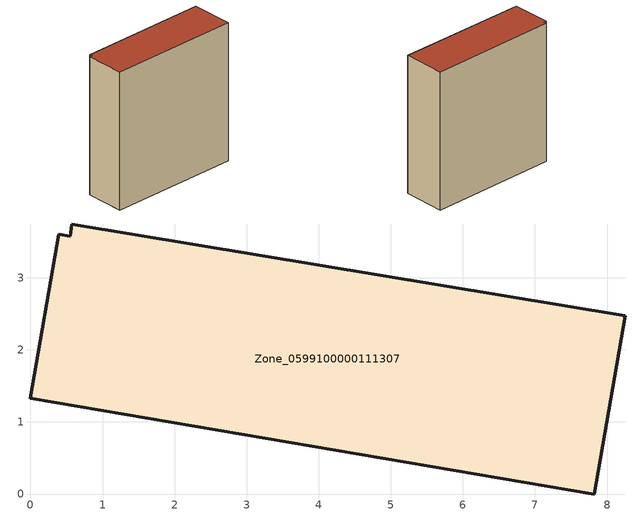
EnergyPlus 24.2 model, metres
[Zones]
Zone_0599100000111307
 floor ground (C_G): 0.57,3.75 8.25,2.47 7.82,0 0,1.33 0.39,3.6 0.55,3.58 z0
 wall outside (C_F): 7.82,0 8.25,2.47 0.57,3.75 0.55,3.58 0.39,3.6 0,1.33 7.82,0 z0:8.35
 roof outside (C_R): 8.25,2.47 0.57,3.75 0.55,3.58 0.39,3.6 0,1.33 7.82,0 z8.35
[BUILDING]
Pand.0599100000111307: North Axis=0; Terrain=City; Loads Convergence Tolerance Value=0.04; Temperature Convergence Tolerance Value=0.4; Solar Distribution=FullExterior; Maximum Number of Warmup Days=25; Minimum Number of Warmup Days=1
[Site:Location]
Rotterdam.The.Hague.AP_ZH_NLD Design_Conditions: Latitude=51.96; Longitude=4.45; Time Zone=1; Elevation=-4.5
[SITE:GROUNDTEMPERATURE:BUILDINGSURFACE]
18, 18, 18, 18, 18, 18, 18, 18, 18, 18, 18, 18
[MATERIAL] Thermal Absorptance=0.9; Solar Absorptance=0.7; Visible Absorptance=0.7
Name | Roughness | Thickness | Conductivity | Density | Specific Heat
G.TC.1975-1991 | MediumSmooth | 0.15 | 0.288461 | 540 | 1210
F.TC.1975-1991 | Rough | 0.3 | 0.230769 | 1920 | 840
R.TC.1975-1991 | MediumRough | 0.2 | 0.153846 | 1500 | 1000
[CONSTRUCTION]
C_G: G.TC.1975-1991
C_F: F.TC.1975-1991
C_R: R.TC.1975-1991
[ZONE]
Zone_0599100000111307: Type=1; Multiplier=1; Ceiling Height=Autocalculate; Volume=Autocalculate; Floor Area=autocalculate; Part of Total Floor Area=Yes
[ZONEINFILTRATION:DESIGNFLOWRATE]
Infil_Zone_0599100000111307: Zone or ZoneList or Space or SpaceList=Zone_0599100000111307; Schedule=AlwaysOn; Design Flow Rate Calculation Method=Flow/Area; Flow Rate per Floor Area=0.003; Constant Term Coefficient=1; Temperature Term Coefficient=0; Velocity Term Coefficient=0; Velocity Squared Term Coefficient=0
[HVACTEMPLATE:ZONE:IDEALLOADSAIRSYSTEM]
Zone_0599100000111307: Maximum Heating Supply Air Temperature=50; Minimum Cooling Supply Air Temperature=13; Maximum Heating Supply Air Humidity Ratio=0.0156; Minimum Cooling Supply Air Humidity Ratio=0.0077; Heating Limit=NoLimit; Cooling Limit=NoLimit; Dehumidification Control Type=ConstantSensibleHeatRatio; Cooling Sensible Heat Ratio=0.7; Dehumidification Setpoint=60; Humidification Control Type=None; Humidification Setpoint=30; Outdoor Air Method=None; Outdoor Air Flow Rate per Person=0.00944; Outdoor Air Flow Rate per Zone Floor Area=0; Outdoor Air Flow Rate per Zone=0; Demand Controlled Ventilation Type=None; Outdoor Air Economizer Type=NoEconomizer; Heat Recovery Type=None; Sensible Heat Recovery Effectiveness=0.7; Latent Heat Recovery Effectiveness=0.65
[ZONECONTROL:THERMOSTAT]
ThermostatControl_Zone_0599100000111307: Zone or ZoneList=Zone_0599100000111307; Control Type Schedule=DualSetpointControlType; Control 1=Thermostat_Zone_0599100000111307; Temperature Difference Between Cutout And Setpoint=0
[THERMOSTATSETPOINT:DUALSETPOINT]
Thermostat_Zone_0599100000111307: Heating Setpoint Temperature Schedule=HeatingSetpoint_Zone_0599100000111307; Cooling Setpoint Temperature Schedule=CoolingSetpoint_Zone_0599100000111307
[SCHEDULE:COMPACT]
HeatingSetpoint_Zone_0599100000111307: Through: 12/31, For: AllDays, Until: 24:00, 21
CoolingSetpoint_Zone_0599100000111307: Through: 12/31, For: AllDays, Until: 24:00, 24
DualSetpointControlType: Through: 12/31, For: AllDays, Until: 24:00, 4
AlwaysOn: Through: 12/31, For: AllDays, Until: 24:00, 1
